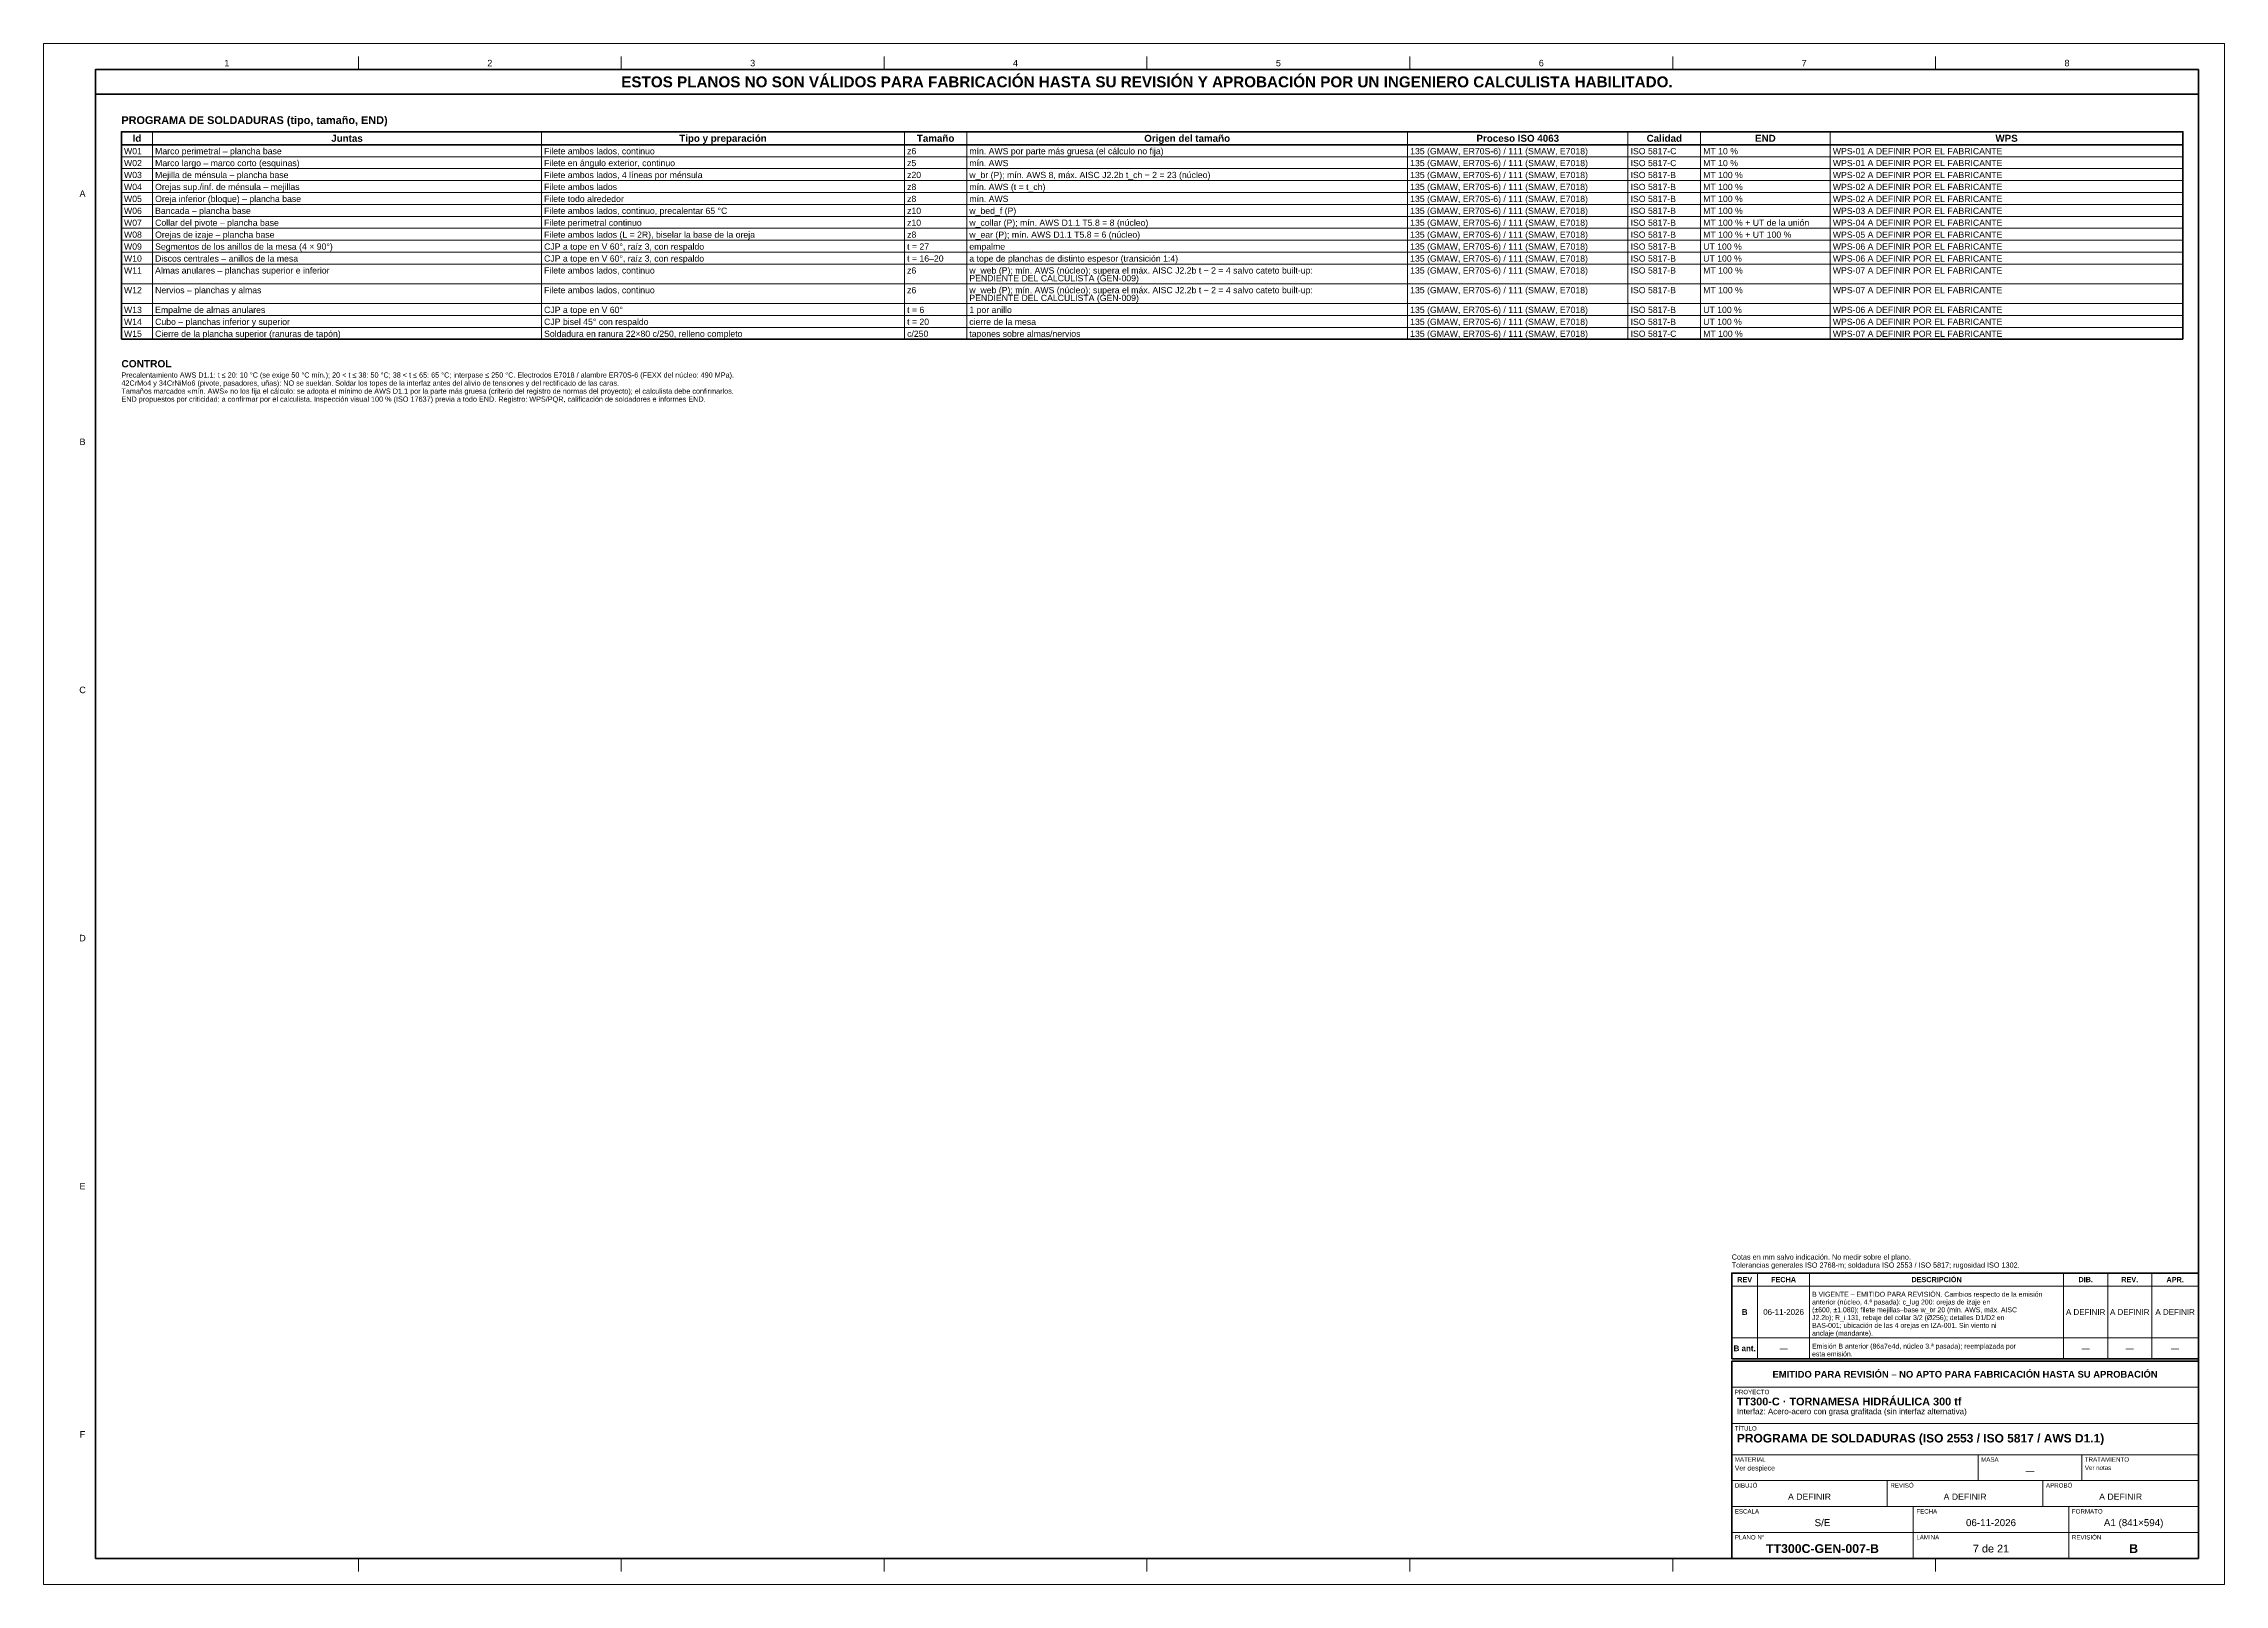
# Model space of a CAD drawing. Header units: millimetres. Extents: x 0 to 841, y 0 to 594.
import ezdxf
from ezdxf.enums import TextEntityAlignment as Align

# ---------------------------------------------------------------- set-up
doc = ezdxf.new("R2010")
doc.units = ezdxf.units.MM
for name, color, linetype, lineweight in [('FINA', 7, 'CONTINUOUS', 18), ('MARCO', 7, 'CONTINUOUS', 70), ('TXT', 7, 'CONTINUOUS', 25), ('VIS', 7, 'CONTINUOUS', 50)]:
    doc.layers.add(name, color=color, linetype=linetype, lineweight=lineweight)
doc.styles.add('STD', font='LiberationSans-Regular.ttf')
doc.styles.add('STDB', font='LiberationSans-Bold.ttf')

msp = doc.modelspace()

# ---------------------------------------------------------------- linework, layer by layer
at = {"layer": 'FINA'}
for p, q in [((121.375, 584), (121.375, 589)), ((222.75, 584), (222.75, 589)), ((324.125, 584), (324.125, 589)), ((425.5, 584), (425.5, 589)), ((526.875, 584), (526.875, 589)), ((628.25, 584), (628.25, 589)), ((729.625, 584), (729.625, 589)), ((42, 560), (42, 480)), ((192, 560), (192, 480)), ((332, 560), (332, 480)), ((356, 560), (356, 480)), ((526, 560), (526, 480)), ((611, 560), (611, 480)), ((639, 560), (639, 480)), ((689, 560), (689, 480)), ((30, 555), (825, 555)), ((30, 550.4), (825, 550.4)), ((30, 545.8), (825, 545.8)), ((30, 541.2), (825, 541.2)), ((30, 536.6), (825, 536.6)), ((30, 532), (825, 532)), ((30, 527.4), (825, 527.4)), ((30, 522.8), (825, 522.8)), ((30, 518.2), (825, 518.2)), ((30, 513.6), (825, 513.6)), ((30, 509), (825, 509)), ((30, 501.4), (825, 501.4)), ((30, 493.8), (825, 493.8)), ((30, 489.2), (825, 489.2)), ((30, 484.6), (825, 484.6)), ((661, 87), (661, 120)), ((681, 87), (681, 120)), ((779, 87), (779, 120)), ((796, 87), (796, 120)), ((813, 87), (813, 120)), ((651, 115), (831, 115)), ((651, 95), (831, 95)), ((651, 87), (831, 87)), ((651, 86), (831, 86)), ((651, 76), (831, 76)), ((651, 62), (831, 62)), ((651, 50), (831, 50)), ((746, 40), (746, 50)), ((786, 40), (786, 50)), ((651, 40), (831, 40)), ((711, 30), (711, 40)), ((771, 30), (771, 40)), ((651, 30), (831, 30)), ((721, 20), (721, 30)), ((781, 20), (781, 30)), ((651, 20), (831, 20)), ((721, 10), (721, 20)), ((781, 10), (781, 20)), ((121.375, 10), (121.375, 5)), ((222.75, 10), (222.75, 5)), ((324.125, 10), (324.125, 5)), ((425.5, 10), (425.5, 5)), ((526.875, 10), (526.875, 5)), ((628.25, 10), (628.25, 5)), ((729.625, 10), (729.625, 5))]:
    msp.add_line(p, q, dxfattribs=at)
msp.add_lwpolyline([(0, 0), (841, 0), (841, 594), (0, 594)], close=True, dxfattribs=at)
at = {"layer": 'MARCO'}
for points in [[(20, 10), (831, 10), (831, 584), (20, 584)], [(20, 574.5), (831, 574.5), (831, 584), (20, 584)], [(651, 87), (831, 87), (831, 120), (651, 120)], [(651, 10), (831, 10), (831, 86), (651, 86)]]:
    msp.add_lwpolyline(points, close=True, dxfattribs=at)
at = {"layer": 'VIS'}
for p, q in [((30, 560), (30, 480)), ((825, 560), (825, 480)), ((30, 480), (825, 480))]:
    msp.add_line(p, q, dxfattribs=at)
msp.add_lwpolyline([(30, 555), (825, 555), (825, 560), (30, 560)], close=True, dxfattribs=at)

# ---------------------------------------------------------------- texts
at = {"layer": 'TXT'}
for s, height, style, p in [('1', 2.5, 'STD', (70.688, 586.5)), ('2', 2.5, 'STD', (172.062, 586.5)), ('ESTOS PLANOS NO SON VÁLIDOS PARA FABRICACIÓN HASTA SU REVISIÓN Y APROBACIÓN POR UN INGENIERO CALCULISTA HABILITADO.', 4.2, 'STDB', (425.5, 579.25)), ('3', 2.5, 'STD', (273.438, 586.5)), ('4', 2.5, 'STD', (374.812, 586.5)), ('5', 2.5, 'STD', (476.188, 586.5)), ('6', 2.5, 'STD', (577.562, 586.5)), ('7', 2.5, 'STD', (678.938, 586.5)), ('8', 2.5, 'STD', (780.312, 586.5)), ('Id', 2.7, 'STDB', (36, 557.5)), ('Juntas', 2.7, 'STDB', (117, 557.5)), ('Tipo y preparación', 2.7, 'STDB', (262, 557.5)), ('Tamaño', 2.7, 'STDB', (344, 557.5)), ('Origen del tamaño', 2.7, 'STDB', (441, 557.5)), ('Proceso ISO 4063', 2.7, 'STDB', (568.5, 557.5)), ('Calidad', 2.7, 'STDB', (625, 557.5)), ('END', 2.7, 'STDB', (664, 557.5)), ('WPS', 2.7, 'STDB', (757, 557.5)), ('A', 2.5, 'STD', (15, 536.167)), ('B', 2.5, 'STD', (15, 440.5)), ('C', 2.5, 'STD', (15, 344.833)), ('D', 2.5, 'STD', (15, 249.167)), ('E', 2.5, 'STD', (15, 153.5)), ('REV', 2, 'STDB', (656, 117.5)), ('FECHA', 2, 'STDB', (671, 117.5)), ('DESCRIPCIÓN', 2, 'STDB', (730, 117.5)), ('DIB.', 2, 'STDB', (787.5, 117.5)), ('REV.', 2, 'STDB', (804.5, 117.5)), ('APR.', 2, 'STDB', (822, 117.5)), ('B', 2.2, 'STDB', (656, 105)), ('06-11-2026', 2.2, 'STD', (671, 105)), ('A DEFINIR', 2.2, 'STD', (787.5, 105)), ('A DEFINIR', 2.2, 'STD', (804.5, 105)), ('A DEFINIR', 2.2, 'STD', (822, 105)), ('B ant.', 2.2, 'STDB', (656, 91)), ('—', 2.2, 'STD', (671, 91)), ('—', 2.2, 'STD', (787.5, 91)), ('—', 2.2, 'STD', (804.5, 91)), ('—', 2.2, 'STD', (822, 91)), ('EMITIDO PARA REVISIÓN – NO APTO PARA FABRICACIÓN HASTA SU APROBACIÓN', 2.6, 'STDB', (741, 81)), ('F', 2.5, 'STD', (15, 57.833)), ('—', 2.4, 'STD', (766, 43.8)), ('A DEFINIR', 2.4, 'STD', (681, 33.8)), ('A DEFINIR', 2.4, 'STD', (741, 33.8)), ('A DEFINIR', 2.4, 'STD', (801, 33.8)), ('S/E', 2.7, 'STD', (686, 23.8)), ('A1 (841×594)', 2.7, 'STD', (806, 23.8)), ('06-11-2026', 2.7, 'STD', (751, 23.8)), ('TT300C-GEN-007-B', 3.4, 'STDB', (686, 13.8)), ('7 de 21', 3, 'STD', (751, 13.8)), ('B', 3.4, 'STDB', (806, 13.8))]:
    msp.add_text(s, height=height, dxfattribs=dict(at, style=style)).set_placement(p, align=Align.MIDDLE_CENTER)
for s, height, style, p in [('PROGRAMA DE SOLDADURAS (tipo, tamaño, END)', 3, 'STDB', (30, 566)), ('CONTROL', 2.8, 'STDB', (30, 472)), ('42CrMo4 y 34CrNiMo6 (pivote, pasadores, uñas): NO se sueldan. Soldar los topes de la interfaz antes del alivio de tensiones y del rectificado de las caras.', 2, 'STD', (30, 464.14)), ('Precalentamiento AWS D1.1: t ≤ 20: 10 °C (se exige 50 °C mín.); 20 < t ≤ 38: 50 °C; 38 < t ≤ 65: 65 °C; interpase ≤ 250 °C. Electrodos E7018 / alambre ER70S-6 (FEXX del núcleo: 490 MPa).', 2, 'STD', (30, 467.24)), ('Tamaños marcados «mín. AWS» no los fija el cálculo: se adopta el mínimo de AWS D1.1 por la parte más gruesa (criterio del registro de normas del proyecto); el calculista debe confirmarlos.', 2, 'STD', (30, 461.04)), ('END propuestos por criticidad: a confirmar por el calculista. Inspección visual 100 % (ISO 17637) previa a todo END. Registro: WPS/PQR, calificación de soldadores e informes END.', 2, 'STD', (30, 457.94)), ('anterior (núcleo, 4.ª pasada): c_lug 200: orejas de izaje en', 1.9, 'STD', (682, 109.8)), ('B VIGENTE – EMITIDO PARA REVISIÓN. Cambios respecto de la emisión', 1.9, 'STD', (682, 112.8)), ('J2.2b); R_i 131, rebaje del collar 3/2 (Ø256); detalles D1/D2 en', 1.9, 'STD', (682, 103.8)), ('(±600, ±1.080); filete mejillas–base w_br 20 (mín. AWS, máx. AISC', 1.9, 'STD', (682, 106.8)), ('BAS-001; ubicación de las 4 orejas en IZA-001. Sin viento ni', 1.9, 'STD', (682, 100.8)), ('anclaje (mandante).', 1.9, 'STD', (682, 97.8)), ('Emisión B anterior (86a7e4d, núcleo 3.ª pasada); reemplazada por', 1.9, 'STD', (682, 92.8)), ('esta emisión.', 1.9, 'STD', (682, 89.8)), ('PROYECTO', 1.7, 'STD', (652.2, 75)), ('TT300-C · TORNAMESA HIDRÁULICA 300 tf', 3, 'STDB', (653, 72)), ('Interfaz: Acero-acero con grasa grafitada (sin interfaz alternativa)', 2.2, 'STD', (653, 67.8)), ('TÍTULO', 1.7, 'STD', (652.2, 61)), ('PROGRAMA DE SOLDADURAS (ISO 2553 / ISO 5817 / AWS D1.1)', 3.3, 'STDB', (653, 58)), ('Ver despiece', 1.9, 'STD', (652.2, 45.8)), ('MATERIAL', 1.7, 'STD', (652.2, 49)), ('MASA', 1.7, 'STD', (747.2, 49)), ('Ver notas', 1.7, 'STD', (787.2, 45.8)), ('TRATAMIENTO', 1.7, 'STD', (787.2, 49)), ('DIBUJÓ', 1.7, 'STD', (652.2, 39)), ('REVISÓ', 1.7, 'STD', (712.2, 39)), ('APROBÓ', 1.7, 'STD', (772.2, 39)), ('ESCALA', 1.7, 'STD', (652.2, 29)), ('FECHA', 1.7, 'STD', (722.2, 29)), ('FORMATO', 1.7, 'STD', (782.2, 29)), ('PLANO N°', 1.7, 'STD', (652.2, 19)), ('LÁMINA', 1.7, 'STD', (722.2, 19)), ('REVISIÓN', 1.7, 'STD', (782.2, 19))]:
    msp.add_text(s, height=height, dxfattribs=dict(at, style=style)).set_placement(p, align=Align.TOP_LEFT)
at = {"layer": 'TXT', "style": 'STD'}
for s, p in [('W01', (31, 552.56)), ('W02', (31, 547.96)), ('Marco perimetral – plancha base', (43, 552.56)), ('Marco largo – marco corto (esquinas)', (43, 547.96)), ('Filete ambos lados, continuo', (193, 552.56)), ('Filete en ángulo exterior, continuo', (193, 547.96)), ('z6', (333, 552.56)), ('z5', (333, 547.96)), ('mín. AWS por parte más gruesa (el cálculo no fija)', (357, 552.56)), ('mín. AWS', (357, 547.96)), ('135 (GMAW, ER70S-6) / 111 (SMAW, E7018)', (527, 552.56)), ('135 (GMAW, ER70S-6) / 111 (SMAW, E7018)', (527, 547.96)), ('ISO 5817-C', (612, 552.56)), ('ISO 5817-C', (612, 547.96)), ('MT 10 %', (640, 552.56)), ('MT 10 %', (640, 547.96)), ('WPS-01 A DEFINIR POR EL FABRICANTE', (690, 552.56)), ('WPS-01 A DEFINIR POR EL FABRICANTE', (690, 547.96)), ('W03', (31, 543.36)), ('W04', (31, 538.76)), ('Orejas sup./inf. de ménsula – mejillas', (43, 538.76)), ('Mejilla de ménsula – plancha base', (43, 543.36)), ('Filete ambos lados, 4 líneas por ménsula', (193, 543.36)), ('Filete ambos lados', (193, 538.76)), ('z20', (333, 543.36)), ('z8', (333, 538.76)), ('w_br (P); mín. AWS 8, máx. AISC J2.2b t_ch − 2 = 23 (núcleo)', (357, 543.36)), ('mín. AWS (t = t_ch)', (357, 538.76)), ('135 (GMAW, ER70S-6) / 111 (SMAW, E7018)', (527, 543.36)), ('135 (GMAW, ER70S-6) / 111 (SMAW, E7018)', (527, 538.76)), ('ISO 5817-B', (612, 543.36)), ('ISO 5817-B', (612, 538.76)), ('MT 100 %', (640, 543.36)), ('MT 100 %', (640, 538.76)), ('WPS-02 A DEFINIR POR EL FABRICANTE', (690, 543.36)), ('WPS-02 A DEFINIR POR EL FABRICANTE', (690, 538.76)), ('W05', (31, 534.16)), ('W06', (31, 529.56)), ('Oreja inferior (bloque) – plancha base', (43, 534.16)), ('Bancada – plancha base', (43, 529.56)), ('Filete todo alrededor', (193, 534.16)), ('Filete ambos lados, continuo, precalentar 65 °C', (193, 529.56)), ('z8', (333, 534.16)), ('z10', (333, 529.56)), ('w_bed_f (P)', (357, 529.56)), ('mín. AWS', (357, 534.16)), ('135 (GMAW, ER70S-6) / 111 (SMAW, E7018)', (527, 534.16)), ('135 (GMAW, ER70S-6) / 111 (SMAW, E7018)', (527, 529.56)), ('ISO 5817-B', (612, 534.16)), ('ISO 5817-B', (612, 529.56)), ('MT 100 %', (640, 534.16)), ('MT 100 %', (640, 529.56)), ('WPS-02 A DEFINIR POR EL FABRICANTE', (690, 534.16)), ('WPS-03 A DEFINIR POR EL FABRICANTE', (690, 529.56)), ('W07', (31, 524.96)), ('W08', (31, 520.36)), ('Orejas de izaje – plancha base', (43, 520.36)), ('Collar del pivote – plancha base', (43, 524.96)), ('Filete perimetral continuo', (193, 524.96)), ('Filete ambos lados (L = 2R), biselar la base de la oreja', (193, 520.36)), ('z10', (333, 524.96)), ('z8', (333, 520.36)), ('w_collar (P); mín. AWS D1.1 T5.8 = 8 (núcleo)', (357, 524.96)), ('w_ear (P); mín. AWS D1.1 T5.8 = 6 (núcleo)', (357, 520.36)), ('135 (GMAW, ER70S-6) / 111 (SMAW, E7018)', (527, 524.96)), ('135 (GMAW, ER70S-6) / 111 (SMAW, E7018)', (527, 520.36)), ('ISO 5817-B', (612, 524.96)), ('ISO 5817-B', (612, 520.36)), ('MT 100 % + UT de la unión', (640, 524.96)), ('MT 100 % + UT 100 %', (640, 520.36)), ('WPS-04 A DEFINIR POR EL FABRICANTE', (690, 524.96)), ('WPS-05 A DEFINIR POR EL FABRICANTE', (690, 520.36)), ('W09', (31, 515.76)), ('Segmentos de los anillos de la mesa (4 × 90°)', (43, 515.76)), ('CJP a tope en V 60°, raíz 3, con respaldo', (193, 515.76)), ('t = 27', (333, 515.76)), ('empalme', (357, 515.76)), ('135 (GMAW, ER70S-6) / 111 (SMAW, E7018)', (527, 515.76)), ('ISO 5817-B', (612, 515.76)), ('UT 100 %', (640, 515.76)), ('WPS-06 A DEFINIR POR EL FABRICANTE', (690, 515.76)), ('W10', (31, 511.16)), ('W11', (31, 506.56)), ('Almas anulares – planchas superior e inferior', (43, 506.56)), ('Discos centrales – anillos de la mesa', (43, 511.16)), ('CJP a tope en V 60°, raíz 3, con respaldo', (193, 511.16)), ('Filete ambos lados, continuo', (193, 506.56)), ('t = 16–20', (333, 511.16)), ('z6', (333, 506.56)), ('w_web (P); mín. AWS (núcleo); supera el máx. AISC J2.2b t − 2 = 4 salvo cateto built-up:', (357, 506.56)), ('a tope de planchas de distinto espesor (transición 1:4)', (357, 511.16)), ('PENDIENTE DEL CALCULISTA (GEN-009)', (357, 503.56)), ('135 (GMAW, ER70S-6) / 111 (SMAW, E7018)', (527, 511.16)), ('135 (GMAW, ER70S-6) / 111 (SMAW, E7018)', (527, 506.56)), ('ISO 5817-B', (612, 511.16)), ('ISO 5817-B', (612, 506.56)), ('UT 100 %', (640, 511.16)), ('MT 100 %', (640, 506.56)), ('WPS-06 A DEFINIR POR EL FABRICANTE', (690, 511.16)), ('WPS-07 A DEFINIR POR EL FABRICANTE', (690, 506.56)), ('W12', (31, 498.96)), ('Nervios – planchas y almas', (43, 498.96)), ('Filete ambos lados, continuo', (193, 498.96)), ('z6', (333, 498.96)), ('w_web (P); mín. AWS (núcleo); supera el máx. AISC J2.2b t − 2 = 4 salvo cateto built-up:', (357, 498.96)), ('PENDIENTE DEL CALCULISTA (GEN-009)', (357, 495.96)), ('135 (GMAW, ER70S-6) / 111 (SMAW, E7018)', (527, 498.96)), ('ISO 5817-B', (612, 498.96)), ('MT 100 %', (640, 498.96)), ('WPS-07 A DEFINIR POR EL FABRICANTE', (690, 498.96)), ('W13', (31, 491.36)), ('W14', (31, 486.76)), ('Cubo – planchas inferior y superior', (43, 486.76)), ('Empalme de almas anulares', (43, 491.36)), ('CJP a tope en V 60°', (193, 491.36)), ('CJP bisel 45° con respaldo', (193, 486.76)), ('t = 6', (333, 491.36)), ('t = 20', (333, 486.76)), ('cierre de la mesa', (357, 486.76)), ('1 por anillo', (357, 491.36)), ('135 (GMAW, ER70S-6) / 111 (SMAW, E7018)', (527, 491.36)), ('135 (GMAW, ER70S-6) / 111 (SMAW, E7018)', (527, 486.76)), ('ISO 5817-B', (612, 491.36)), ('ISO 5817-B', (612, 486.76)), ('UT 100 %', (640, 491.36)), ('UT 100 %', (640, 486.76)), ('WPS-06 A DEFINIR POR EL FABRICANTE', (690, 491.36)), ('WPS-06 A DEFINIR POR EL FABRICANTE', (690, 486.76)), ('W15', (31, 482.16)), ('Cierre de la plancha superior (ranuras de tapón)', (43, 482.16)), ('Soldadura en ranura 22×80 c/250, relleno completo', (193, 482.16)), ('c/250', (333, 482.16)), ('tapones sobre almas/nervios', (357, 482.16)), ('135 (GMAW, ER70S-6) / 111 (SMAW, E7018)', (527, 482.16)), ('ISO 5817-C', (612, 482.16)), ('MT 100 %', (640, 482.16)), ('WPS-07 A DEFINIR POR EL FABRICANTE', (690, 482.16))]:
    msp.add_text(s, height=2.4, dxfattribs=at).set_placement(p, align=Align.MIDDLE_LEFT)
for s, p in [('Cotas en mm salvo indicación. No medir sobre el plano.', (651, 124.6)), ('Tolerancias generales ISO 2768-m; soldadura ISO 2553 / ISO 5817; rugosidad ISO 1302.', (651, 121.5))]:
    msp.add_text(s, height=2, dxfattribs=at).set_placement(p, align=Align.BOTTOM_LEFT)

doc.saveas('drawing.dxf')
